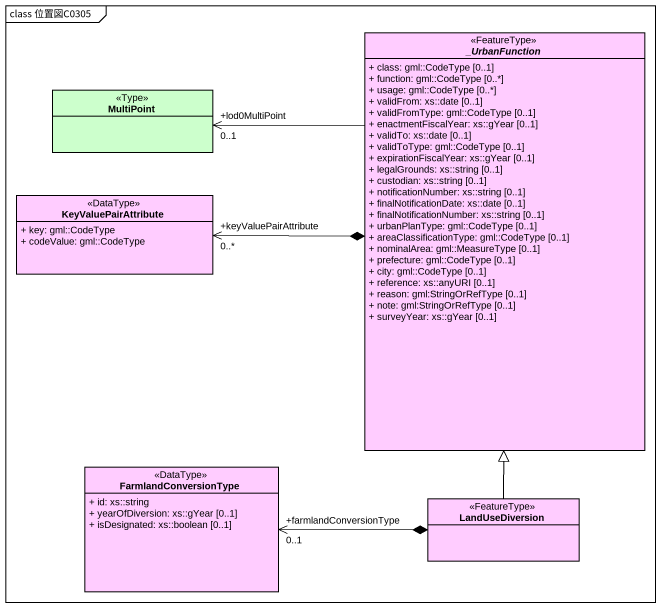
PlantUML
@startuml
mainframe class 位置図C0305
hide circle
hide empty members
skinparam classAttributeIconSize 0
abstract class "_UrbanFunction" as UrbanFunction <<FeatureType>> #FFCCFF {
  + class: gml::CodeType [0..1]
  + function: gml::CodeType [0..*]
  + usage: gml::CodeType [0..*]
  + validFrom: xs::date [0..1]
  + validFromType: gml::CodeType [0..1]
  + enactmentFiscalYear: xs::gYear [0..1]
  + validTo: xs::date [0..1]
  + validToType: gml::CodeType [0..1]
  + expirationFiscalYear: xs::gYear [0..1]
  + legalGrounds: xs::string [0..1]
  + custodian: xs::string [0..1]
  + notificationNumber: xs::string [0..1]
  + finalNotificationDate: xs::date [0..1]
  + finalNotificationNumber: xs::string [0..1]
  + urbanPlanType: gml::CodeType [0..1]
  + areaClassificationType: gml::CodeType [0..1]
  + nominalArea: gml::MeasureType [0..1]
  + prefecture: gml::CodeType [0..1]
  + city: gml::CodeType [0..1]
  + reference: xs::anyURI [0..1]
  + reason: gml:StringOrRefType [0..1]
  + note: gml:StringOrRefType [0..1]
  + surveyYear: xs::gYear [0..1]
}
class MultiPoint <<Type>> #CCFFCC
class KeyValuePairAttribute <<DataType>> #FFCCFF {
  + key: gml::CodeType
  + codeValue: gml::CodeType
}
class FarmlandConversionType <<DataType>> #FFCCFF {
  + id: xs::string
  + yearOfDiversion: xs::gYear [0..1]
  + isDesignated: xs::boolean [0..1]
}
class LandUseDiversion <<FeatureType>> #FFCCFF
MultiPoint "+lod0MultiPoint\n0..1" <-right- UrbanFunction
KeyValuePairAttribute "+keyValuePairAttribute\n0..*" <-right-* UrbanFunction
FarmlandConversionType "+farmlandConversionType\n0..1" <-right-* LandUseDiversion
LandUseDiversion -up-|> UrbanFunction
@enduml
